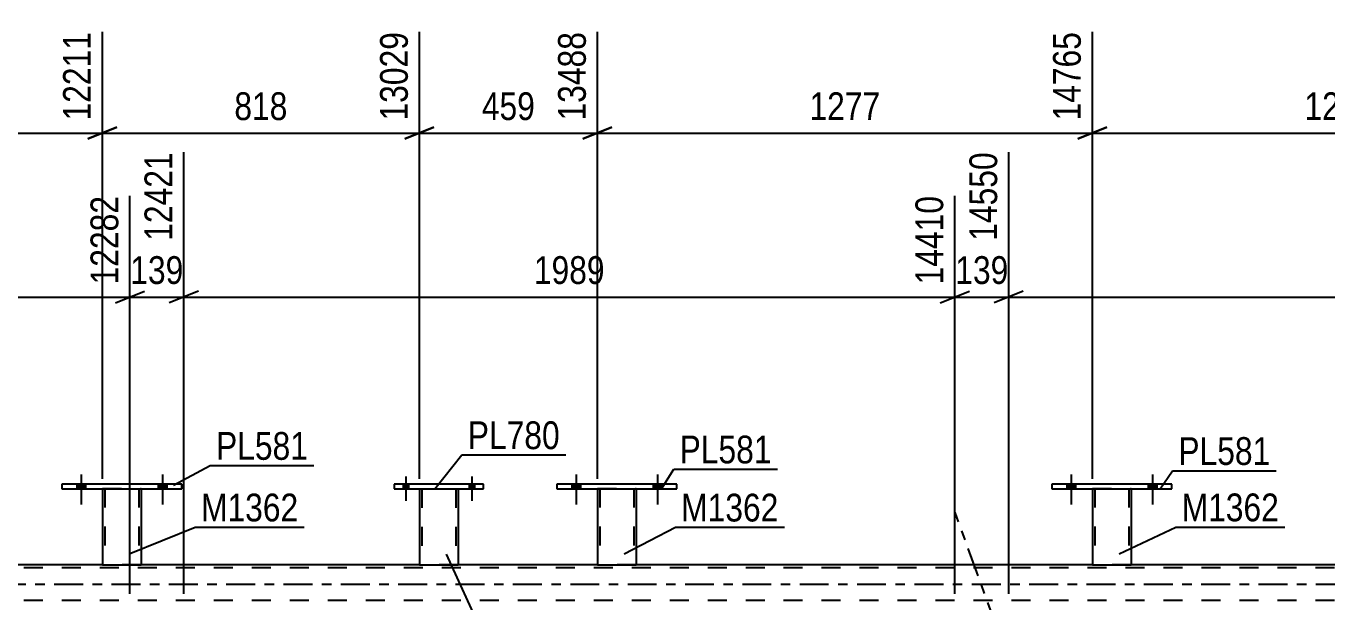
# Model space of a CAD drawing. Header units: millimetres. Extents: x 0 to 841, y 0 to 594.
# Drawn here: x 522.5 to 656.7, y 456.8 to 516.2 of the extents above; entities that cross this region are included whole.
import ezdxf

# ---------------------------------------------------------------- set-up
doc = ezdxf.new("R2010")
doc.units = ezdxf.units.MM
doc.linetypes.add('DXK_LINE_DOT2', pattern=[3.9198, 1.9599, -1.9599])
doc.linetypes.add('DXK_LINE_DOT3', pattern=[5.9187, 2.979, -0.9799, 0.9799, -0.9799])
doc.styles.add('Arial Narrow', font='ARIALN.TTF', dxfattribs={"height": 0.2})

# ---------------------------------------------------------------- blocks, each defined once
blk = doc.blocks.new('Bolt-814748569-3029 - 3014')
at = {"linetype": 'Continuous'}
for points in [[(527.72, 468.48), (528.6, 468.48), (528.6, 468.96), (527.72, 468.96)], [(536.12, 468.48), (537, 468.48), (537, 468.96), (536.12, 468.96)]]:
    blk.add_hatch(color=1, dxfattribs=at).paths.add_polyline_path(points)
at = {"color": 1, "linetype": 'Continuous'}
for p, q in [((528.16, 469.96), (528.16, 466.84)), ((536.56, 469.96), (536.56, 466.84)), ((527.72, 468.96), (527.72, 468.48)), ((528.6, 468.96), (528.6, 468.48)), ((536.12, 468.96), (536.12, 468.48)), ((537, 468.96), (537, 468.48))]:
    blk.add_line(p, q, dxfattribs=at)
blk = doc.blocks.new('Part-814748569-3199 - 3014')
at = {"color": 7, "linetype": 'DXK_LINE_DOT2'}
for p, q in [((530.36, 468.49), (534.36, 468.49)), ((530.36, 468.48), (530.36, 468.49)), ((530.36, 468.49), (530.36, 468.48)), ((530.6, 468.49), (530.6, 460.64)), ((534.12, 468.49), (534.12, 460.64)), ((534.36, 468.49), (534.36, 468.48)), ((534.36, 468.48), (534.36, 468.49)), ((534.06, 460.64), (534.1, 460.64)), ((534.06, 460.64), (534.1, 460.64)), ((534.1, 460.64), (534.12, 460.64)), ((534.1, 460.64), (534.12, 460.64))]:
    blk.add_line(p, q, dxfattribs=at)
at = {"color": 2, "linetype": 'Continuous'}
for p, q in [((530.36, 468.48), (530.36, 460.64)), ((534.36, 468.48), (534.36, 460.64)), ((530.36, 460.64), (534.36, 460.64))]:
    blk.add_line(p, q, dxfattribs=at)
blk = doc.blocks.new('Bolt-814748569-3030 - 3014')
at = {"linetype": 'Continuous'}
for points in [[(578.8, 468.48), (579.68, 468.48), (579.68, 468.96), (578.8, 468.96)], [(587.2, 468.48), (588.08, 468.48), (588.08, 468.96), (587.2, 468.96)]]:
    blk.add_hatch(color=1, dxfattribs=at).paths.add_polyline_path(points)
at = {"color": 1, "linetype": 'Continuous'}
for p, q in [((579.24, 469.96), (579.24, 466.84)), ((587.64, 469.96), (587.64, 466.84)), ((578.8, 468.96), (578.8, 468.48)), ((579.68, 468.96), (579.68, 468.48)), ((587.2, 468.96), (587.2, 468.48)), ((588.08, 468.96), (588.08, 468.48))]:
    blk.add_line(p, q, dxfattribs=at)
blk = doc.blocks.new('Bolt-814748569-3031 - 3014')
at = {"linetype": 'Continuous'}
for points in [[(578.8, 468.48), (579.68, 468.48), (579.68, 468.96), (578.8, 468.96)], [(587.2, 468.48), (588.08, 468.48), (588.08, 468.96), (587.2, 468.96)]]:
    blk.add_hatch(color=1, dxfattribs=at).paths.add_polyline_path(points)
at = {"color": 1, "linetype": 'Continuous'}
for p, q in [((579.24, 469.96), (579.24, 466.84)), ((587.64, 469.96), (587.64, 466.84)), ((578.8, 468.96), (578.8, 468.48)), ((579.68, 468.96), (579.68, 468.48)), ((587.2, 468.96), (587.2, 468.48)), ((588.08, 468.96), (588.08, 468.48))]:
    blk.add_line(p, q, dxfattribs=at)
blk = doc.blocks.new('Bolt-814748569-3032 - 3014')
at = {"linetype": 'Continuous'}
for points in [[(629.88, 468.48), (630.76, 468.48), (630.76, 468.96), (629.88, 468.96)], [(638.28, 468.48), (639.16, 468.48), (639.16, 468.96), (638.28, 468.96)]]:
    blk.add_hatch(color=1, dxfattribs=at).paths.add_polyline_path(points)
at = {"color": 1, "linetype": 'Continuous'}
for p, q in [((630.32, 469.96), (630.32, 466.84)), ((638.72, 469.96), (638.72, 466.84)), ((629.88, 468.96), (629.88, 468.48)), ((630.76, 468.96), (630.76, 468.48)), ((638.28, 468.96), (638.28, 468.48)), ((639.16, 468.96), (639.16, 468.48))]:
    blk.add_line(p, q, dxfattribs=at)
blk = doc.blocks.new('Bolt-814748569-3033 - 3014')
at = {"linetype": 'Continuous'}
for points in [[(629.88, 468.48), (630.76, 468.48), (630.76, 468.96), (629.88, 468.96)], [(638.28, 468.48), (639.16, 468.48), (639.16, 468.96), (638.28, 468.96)]]:
    blk.add_hatch(color=1, dxfattribs=at).paths.add_polyline_path(points)
at = {"color": 1, "linetype": 'Continuous'}
for p, q in [((630.32, 469.96), (630.32, 466.84)), ((638.72, 469.96), (638.72, 466.84)), ((629.88, 468.96), (629.88, 468.48)), ((630.76, 468.96), (630.76, 468.48)), ((638.28, 468.96), (638.28, 468.48)), ((639.16, 468.96), (639.16, 468.48))]:
    blk.add_line(p, q, dxfattribs=at)
blk = doc.blocks.new('Part-814748569-3523 - 3014')
at = {"color": 2, "linetype": 'Continuous'}
for p, q in [((560.47, 468.95), (560.47, 468.47)), ((569.67, 468.95), (560.47, 468.95)), ((569.67, 468.47), (569.67, 468.95)), ((560.47, 468.47), (569.67, 468.47))]:
    blk.add_line(p, q, dxfattribs=at)
blk = doc.blocks.new('Bolt-814748569-3072 - 3014')
at = {"linetype": 'Continuous'}
for points in [[(527.72, 468.48), (528.6, 468.48), (528.6, 468.96), (527.72, 468.96)], [(536.12, 468.48), (537, 468.48), (537, 468.96), (536.12, 468.96)]]:
    blk.add_hatch(color=1, dxfattribs=at).paths.add_polyline_path(points)
at = {"color": 1, "linetype": 'Continuous'}
for p, q in [((528.16, 469.96), (528.16, 466.84)), ((536.56, 469.96), (536.56, 466.84)), ((527.72, 468.96), (527.72, 468.48)), ((528.6, 468.96), (528.6, 468.48)), ((536.12, 468.96), (536.12, 468.48)), ((537, 468.96), (537, 468.48))]:
    blk.add_line(p, q, dxfattribs=at)
blk = doc.blocks.new('Part-814748569-3204 - 3014')
at = {"color": 2, "linetype": 'Continuous'}
for p, q in [((526.16, 468.96), (526.16, 468.48)), ((538.56, 468.96), (526.16, 468.96)), ((538.56, 468.48), (538.56, 468.96)), ((526.16, 468.48), (538.56, 468.48))]:
    blk.add_line(p, q, dxfattribs=at)
blk = doc.blocks.new('Part-814748569-3209 - 3014')
at = {"color": 7, "linetype": 'DXK_LINE_DOT2'}
for p, q in [((581.44, 468.49), (585.44, 468.49)), ((581.44, 468.48), (581.44, 468.49)), ((581.44, 468.49), (581.44, 468.48)), ((581.68, 468.49), (581.68, 460.64)), ((585.2, 468.49), (585.2, 460.64)), ((585.44, 468.49), (585.44, 468.48)), ((585.44, 468.48), (585.44, 468.49)), ((585.14, 460.64), (585.18, 460.64)), ((585.14, 460.64), (585.18, 460.64)), ((585.18, 460.64), (585.2, 460.64)), ((585.18, 460.64), (585.2, 460.64))]:
    blk.add_line(p, q, dxfattribs=at)
at = {"color": 2, "linetype": 'Continuous'}
for p, q in [((581.44, 468.48), (581.44, 460.64)), ((585.44, 468.48), (585.44, 460.64)), ((581.44, 460.64), (585.44, 460.64))]:
    blk.add_line(p, q, dxfattribs=at)
blk = doc.blocks.new('Part-814748569-3214 - 3014')
at = {"color": 2, "linetype": 'Continuous'}
for p, q in [((577.24, 468.96), (577.24, 468.48)), ((589.64, 468.96), (577.24, 468.96)), ((589.64, 468.48), (589.64, 468.96)), ((577.24, 468.48), (589.64, 468.48))]:
    blk.add_line(p, q, dxfattribs=at)
blk = doc.blocks.new('Part-814748569-3219 - 3014')
at = {"color": 7, "linetype": 'DXK_LINE_DOT2'}
for p, q in [((632.52, 468.49), (636.52, 468.49)), ((632.52, 468.48), (632.52, 468.49)), ((632.52, 468.49), (632.52, 468.48)), ((632.76, 468.49), (632.76, 460.64)), ((636.28, 468.49), (636.28, 460.64)), ((636.52, 468.49), (636.52, 468.48)), ((636.52, 468.48), (636.52, 468.49)), ((636.22, 460.64), (636.26, 460.64)), ((636.22, 460.64), (636.26, 460.64)), ((636.26, 460.64), (636.28, 460.64)), ((636.26, 460.64), (636.28, 460.64))]:
    blk.add_line(p, q, dxfattribs=at)
at = {"color": 2, "linetype": 'Continuous'}
for p, q in [((632.52, 468.48), (632.52, 460.64)), ((636.52, 468.48), (636.52, 460.64)), ((632.52, 460.64), (636.52, 460.64))]:
    blk.add_line(p, q, dxfattribs=at)
blk = doc.blocks.new('Part-814748569-3224 - 3014')
at = {"color": 2, "linetype": 'Continuous'}
for p, q in [((628.32, 468.96), (628.32, 468.48)), ((640.72, 468.96), (628.32, 468.96)), ((640.72, 468.48), (640.72, 468.96)), ((628.32, 468.48), (640.72, 468.48))]:
    blk.add_line(p, q, dxfattribs=at)
blk = doc.blocks.new('Part-814748569-3257 - 3014')
at = {"color": 7, "linetype": 'DXK_LINE_DOT3'}
blk.add_line((669.31, 326.02), (618.35, 466.04), dxfattribs=at)
blk = doc.blocks.new('Part-814748569-3323 - 3014')
at = {"color": 2, "linetype": 'Continuous'}
for p, q in [((530.36, 460.64), (483.28, 460.64)), ((563.07, 460.64), (534.36, 460.64)), ((581.44, 460.64), (567.07, 460.64)), ((632.52, 460.64), (585.44, 460.64)), ((683.6, 460.64), (636.52, 460.64))]:
    blk.add_line(p, q, dxfattribs=at)
at = {"color": 7, "linetype": 'DXK_LINE_DOT2'}
for p, q in [((534.36, 460.64), (530.36, 460.64)), ((567.07, 460.64), (563.07, 460.64)), ((585.44, 460.64), (581.44, 460.64)), ((636.52, 460.64), (632.52, 460.64)), ((763.33, 460.32), (99.23, 460.32)), ((763.33, 456.96), (99.23, 456.96))]:
    blk.add_line(p, q, dxfattribs=at)
at = {"color": 7, "linetype": 'DXK_LINE_DOT3'}
blk.add_line((99.23, 458.64), (763.33, 458.64), dxfattribs=at)
blk = doc.blocks.new('Part-814748569-3518 - 3014')
at = {"color": 2, "linetype": 'Continuous'}
for p, q in [((563.07, 468.47), (563.07, 460.64)), ((567.07, 468.47), (567.07, 460.64)), ((563.07, 460.64), (567.07, 460.64))]:
    blk.add_line(p, q, dxfattribs=at)
at = {"color": 7, "linetype": 'DXK_LINE_DOT2'}
for p, q in [((563.07, 468.47), (567.07, 468.47)), ((563.31, 468.47), (563.31, 460.64)), ((566.83, 468.47), (566.83, 460.64)), ((566.77, 460.64), (566.81, 460.64)), ((566.77, 460.64), (566.81, 460.64)), ((566.81, 460.64), (566.83, 460.64)), ((566.81, 460.64), (566.83, 460.64))]:
    blk.add_line(p, q, dxfattribs=at)
blk = doc.blocks.new('Bolt-814748569-3524 - 3014')
at = {"linetype": 'Continuous'}
for points in [[(561.39, 468.47), (561.95, 468.47), (561.95, 468.95), (561.39, 468.95)], [(561.39, 468.47), (561.95, 468.47), (561.95, 468.95), (561.39, 468.95)], [(568.19, 468.47), (568.75, 468.47), (568.75, 468.95), (568.19, 468.95)], [(568.19, 468.47), (568.75, 468.47), (568.75, 468.95), (568.19, 468.95)]]:
    blk.add_hatch(color=1, dxfattribs=at).paths.add_polyline_path(points)
at = {"color": 1, "linetype": 'Continuous'}
for p, q in [((561.39, 468.95), (561.39, 468.47)), ((561.39, 468.95), (561.39, 468.47)), ((561.67, 469.75), (561.67, 467.23)), ((561.67, 469.75), (561.67, 467.23)), ((561.95, 468.95), (561.95, 468.47)), ((561.95, 468.95), (561.95, 468.47)), ((568.19, 468.95), (568.19, 468.47)), ((568.19, 468.95), (568.19, 468.47)), ((568.47, 469.75), (568.47, 467.23)), ((568.47, 469.75), (568.47, 467.23)), ((568.75, 468.95), (568.75, 468.47)), ((568.75, 468.95), (568.75, 468.47))]:
    blk.add_line(p, q, dxfattribs=at)
blk = doc.blocks.new('StraightDimension-814748569-14827 - 3014')
at = {"color": 7, "linetype": 'Continuous'}
for p, q in [((530.36, 469.49), (530.36, 515.58)), ((563.07, 469.48), (563.07, 515.58)), ((531.86, 505.74), (528.86, 504.54)), ((530.36, 505.14), (563.07, 505.14)), ((561.57, 504.54), (564.57, 505.74))]:
    blk.add_line(p, q, dxfattribs=at)
at = {"color": 0}
blk.add_wipeout([(550.06, 505.89), (550.06, 510.09), (543.37, 510.09), (543.37, 505.89)], dxfattribs=at)
at = {"color": 3, "style": 'Arial Narrow'}
blk.add_text('818', height=2.863, dxfattribs=at).set_placement((543.97, 506.49))
at = {"color": 0, "linetype": 'Continuous'}
blk.add_wipeout([(562.47, 516.18), (558.27, 516.18), (558.27, 505.84), (562.47, 505.84)], dxfattribs=at)
at = {"color": 3, "linetype": 'Continuous', "style": 'Arial Narrow'}
blk.add_text('13029', height=2.863, rotation=90.0002, dxfattribs=at).set_placement((561.87, 506.44))
blk = doc.blocks.new('StraightDimension-814748569-4258 - 3014')
at = {"color": 7, "linetype": 'Continuous'}
for p, q in [((623.89, 457.64), (623.89, 503.18)), ((618.32, 457.64), (618.32, 498.68)), ((616.82, 487.64), (619.82, 488.84)), ((625.39, 488.84), (622.39, 487.64)), ((618.32, 488.24), (623.89, 488.24))]:
    blk.add_line(p, q, dxfattribs=at)
at = {"color": 0}
blk.add_wipeout([(624.45, 488.99), (624.45, 493.19), (617.77, 493.19), (617.77, 488.99)], dxfattribs=at)
at = {"color": 3, "style": 'Arial Narrow'}
blk.add_text('139', height=2.863, dxfattribs=at).set_placement((618.37, 489.59))
at = {"color": 0, "linetype": 'Continuous'}
blk.add_wipeout([(623.29, 503.78), (619.09, 503.78), (619.09, 493.44), (623.29, 493.44)], dxfattribs=at)
at = {"color": 3, "linetype": 'Continuous', "style": 'Arial Narrow'}
blk.add_text('14550', height=2.863, rotation=90.0002, dxfattribs=at).set_placement((622.69, 494.04))
blk = doc.blocks.new('StraightDimension-814748569-14825 - 3014')
at = {"color": 7, "linetype": 'Continuous'}
for p, q in [((581.44, 469.49), (581.44, 515.58)), ((632.52, 469.49), (632.52, 515.58)), ((582.94, 505.74), (579.94, 504.54)), ((581.44, 505.14), (632.52, 505.14)), ((631.02, 504.54), (634.02, 505.74))]:
    blk.add_line(p, q, dxfattribs=at)
at = {"color": 0}
blk.add_wipeout([(611.23, 505.89), (611.23, 510.09), (602.72, 510.09), (602.72, 505.89)], dxfattribs=at)
at = {"color": 3, "style": 'Arial Narrow'}
blk.add_text('1277', height=2.863, dxfattribs=at).set_placement((603.32, 506.49))
at = {"color": 0, "linetype": 'Continuous'}
blk.add_wipeout([(631.92, 516.18), (627.72, 516.18), (627.72, 505.84), (631.92, 505.84)], dxfattribs=at)
at = {"color": 3, "linetype": 'Continuous', "style": 'Arial Narrow'}
blk.add_text('14765', height=2.863, rotation=90.0002, dxfattribs=at).set_placement((631.32, 506.44))
blk = doc.blocks.new('StraightDimension-814748569-4220 - 3014')
at = {"color": 7, "linetype": 'Continuous'}
for p, q in [((538.76, 457.64), (538.76, 503.18)), ((533.19, 457.64), (533.19, 498.68)), ((531.69, 487.64), (534.69, 488.84)), ((540.26, 488.84), (537.26, 487.64)), ((533.19, 488.24), (538.76, 488.24))]:
    blk.add_line(p, q, dxfattribs=at)
at = {"color": 0}
blk.add_wipeout([(539.32, 488.99), (539.32, 493.19), (532.63, 493.19), (532.63, 488.99)], dxfattribs=at)
at = {"color": 3, "style": 'Arial Narrow'}
blk.add_text('139', height=2.863, dxfattribs=at).set_placement((533.23, 489.59))
at = {"color": 0, "linetype": 'Continuous'}
blk.add_wipeout([(538.16, 503.78), (533.96, 503.78), (533.96, 493.44), (538.16, 493.44)], dxfattribs=at)
at = {"color": 3, "linetype": 'Continuous', "style": 'Arial Narrow'}
blk.add_text('12421', height=2.863, rotation=90.0002, dxfattribs=at).set_placement((537.56, 494.04))
blk = doc.blocks.new('StraightDimension-814748569-4277 - 3014')
at = {"color": 7, "linetype": 'Continuous'}
for p, q in [((623.89, 457.64), (623.89, 503.18)), ((703.45, 457.64), (703.45, 498.68)), ((625.39, 488.84), (622.39, 487.64)), ((701.95, 487.64), (704.95, 488.84)), ((623.89, 488.24), (703.45, 488.24))]:
    blk.add_line(p, q, dxfattribs=at)
at = {"color": 0}
blk.add_wipeout([(667.93, 488.99), (667.93, 493.19), (659.42, 493.19), (659.42, 488.99)], dxfattribs=at)
at = {"color": 3, "style": 'Arial Narrow'}
blk.add_text('1989', height=2.863, dxfattribs=at).set_placement((660.02, 489.59))
at = {"color": 0, "linetype": 'Continuous'}
blk.add_wipeout([(702.85, 499.28), (698.65, 499.28), (698.65, 488.94), (702.85, 488.94)], dxfattribs=at)
at = {"color": 3, "linetype": 'Continuous', "style": 'Arial Narrow'}
blk.add_text('16539', height=2.863, rotation=90.0002, dxfattribs=at).set_placement((702.25, 489.54))
blk = doc.blocks.new('StraightDimension-814748569-14824 - 3014')
at = {"color": 7, "linetype": 'Continuous'}
for p, q in [((632.52, 469.49), (632.52, 515.58)), ((683.6, 469.49), (683.6, 515.58)), ((634.02, 505.74), (631.02, 504.54)), ((632.52, 505.14), (683.6, 505.14)), ((682.1, 504.54), (685.1, 505.74))]:
    blk.add_line(p, q, dxfattribs=at)
at = {"color": 0}
blk.add_wipeout([(662.32, 505.89), (662.32, 510.09), (653.8, 510.09), (653.8, 505.89)], dxfattribs=at)
at = {"color": 3, "style": 'Arial Narrow'}
blk.add_text('1277', height=2.863, dxfattribs=at).set_placement((654.4, 506.49))
at = {"color": 0, "linetype": 'Continuous'}
blk.add_wipeout([(683, 516.18), (678.8, 516.18), (678.8, 505.84), (683, 505.84)], dxfattribs=at)
at = {"color": 3, "linetype": 'Continuous', "style": 'Arial Narrow'}
blk.add_text('16042', height=2.863, rotation=90.0002, dxfattribs=at).set_placement((682.4, 506.44))
blk = doc.blocks.new('StraightDimension-814748569-4239 - 3014')
at = {"color": 7, "linetype": 'Continuous'}
for p, q in [((538.76, 457.64), (538.76, 503.18)), ((618.32, 457.64), (618.32, 498.68)), ((540.26, 488.84), (537.26, 487.64)), ((616.82, 487.64), (619.82, 488.84)), ((538.76, 488.24), (618.32, 488.24))]:
    blk.add_line(p, q, dxfattribs=at)
at = {"color": 0}
blk.add_wipeout([(582.8, 488.99), (582.8, 493.19), (574.28, 493.19), (574.28, 488.99)], dxfattribs=at)
at = {"color": 3, "style": 'Arial Narrow'}
blk.add_text('1989', height=2.863, dxfattribs=at).set_placement((574.88, 489.59))
at = {"color": 0, "linetype": 'Continuous'}
blk.add_wipeout([(617.72, 499.28), (613.52, 499.28), (613.52, 488.94), (617.72, 488.94)], dxfattribs=at)
at = {"color": 3, "linetype": 'Continuous', "style": 'Arial Narrow'}
blk.add_text('14410', height=2.863, rotation=90.0002, dxfattribs=at).set_placement((617.12, 489.54))
blk = doc.blocks.new('StraightDimension-814748569-4201 - 3014')
at = {"color": 7, "linetype": 'Continuous'}
for p, q in [((453.63, 457.64), (453.63, 503.18)), ((533.19, 457.64), (533.19, 498.68)), ((455.13, 488.84), (452.13, 487.64)), ((531.69, 487.64), (534.69, 488.84)), ((453.63, 488.24), (533.19, 488.24))]:
    blk.add_line(p, q, dxfattribs=at)
at = {"color": 0}
blk.add_wipeout([(497.66, 488.99), (497.66, 493.19), (489.15, 493.19), (489.15, 488.99)], dxfattribs=at)
at = {"color": 3, "style": 'Arial Narrow'}
blk.add_text('1989', height=2.863, dxfattribs=at).set_placement((489.75, 489.59))
at = {"color": 0, "linetype": 'Continuous'}
blk.add_wipeout([(532.59, 499.28), (528.39, 499.28), (528.39, 488.94), (532.59, 488.94)], dxfattribs=at)
at = {"color": 3, "linetype": 'Continuous', "style": 'Arial Narrow'}
blk.add_text('12282', height=2.863, rotation=90.0002, dxfattribs=at).set_placement((531.99, 489.54))
blk = doc.blocks.new('StraightDimension-814748569-14826 - 3014')
at = {"color": 7, "linetype": 'Continuous'}
for p, q in [((563.07, 469.48), (563.07, 515.58)), ((581.44, 469.49), (581.44, 515.58)), ((564.57, 505.74), (561.57, 504.54)), ((563.07, 505.14), (581.44, 505.14)), ((579.94, 504.54), (582.94, 505.74))]:
    blk.add_line(p, q, dxfattribs=at)
at = {"color": 0}
blk.add_wipeout([(575.6, 505.89), (575.6, 510.09), (568.91, 510.09), (568.91, 505.89)], dxfattribs=at)
at = {"color": 3, "style": 'Arial Narrow'}
blk.add_text('459', height=2.863, dxfattribs=at).set_placement((569.51, 506.49))
at = {"color": 0, "linetype": 'Continuous'}
blk.add_wipeout([(580.84, 516.18), (576.64, 516.18), (576.64, 505.84), (580.84, 505.84)], dxfattribs=at)
at = {"color": 3, "linetype": 'Continuous', "style": 'Arial Narrow'}
blk.add_text('13488', height=2.863, rotation=90.0002, dxfattribs=at).set_placement((580.24, 506.44))
blk = doc.blocks.new('StraightDimension-814748569-14828 - 3014')
at = {"color": 7, "linetype": 'Continuous'}
for p, q in [((479.28, 469.49), (479.28, 515.58)), ((530.36, 469.49), (530.36, 515.58)), ((480.78, 505.74), (477.78, 504.54)), ((479.28, 505.14), (530.36, 505.14)), ((528.86, 504.54), (531.86, 505.74))]:
    blk.add_line(p, q, dxfattribs=at)
at = {"color": 0}
blk.add_wipeout([(509.07, 505.89), (509.07, 510.09), (500.56, 510.09), (500.56, 505.89)], dxfattribs=at)
at = {"color": 3, "style": 'Arial Narrow'}
blk.add_text('1277', height=2.863, dxfattribs=at).set_placement((501.16, 506.49))
at = {"color": 0, "linetype": 'Continuous'}
blk.add_wipeout([(529.76, 516.18), (525.56, 516.18), (525.56, 505.84), (529.76, 505.84)], dxfattribs=at)
at = {"color": 3, "linetype": 'Continuous', "style": 'Arial Narrow'}
blk.add_text('12211', height=2.863, rotation=90.0002, dxfattribs=at).set_placement((529.16, 506.44))
blk = doc.blocks.new('Mark-814748569-3205 - 3014')
at = {"color": 0}
blk.add_wipeout([(600.13, 465.1), (600.13, 468.1), (590.08, 468.1), (590.08, 465.1)], dxfattribs=at)
blk.add_wipeout([(600.13, 465.1), (600.13, 468.1), (590.08, 468.1), (590.08, 465.1)], dxfattribs=at)
at = {"color": 30, "linetype": 'Continuous'}
for p, q in [((584.21, 461.75), (589.48, 464.5)), ((589.48, 464.5), (600.73, 464.5))]:
    blk.add_line(p, q, dxfattribs=at)
at = {"color": 3, "style": 'Arial Narrow'}
blk.add_text('M1362', height=2.863, dxfattribs=at).set_placement((590.08, 465.1))
blk = doc.blocks.new('Mark-814748569-3519 - 3014')
at = {"color": 0}
blk.add_wipeout([(577.57, 472.56), (577.57, 475.56), (568.06, 475.56), (568.06, 472.56)], dxfattribs=at)
blk.add_wipeout([(577.57, 472.56), (577.57, 475.56), (568.06, 475.56), (568.06, 472.56)], dxfattribs=at)
at = {"color": 30, "linetype": 'Continuous'}
for p, q in [((564.66, 468.47), (567.46, 471.96)), ((567.46, 471.96), (578.17, 471.96))]:
    blk.add_line(p, q, dxfattribs=at)
at = {"color": 3, "style": 'Arial Narrow'}
blk.add_text('PL780', height=2.863, dxfattribs=at).set_placement((568.06, 472.56))
blk = doc.blocks.new('Mark-814748569-3195 - 3014')
at = {"color": 0}
blk.add_wipeout([(550.58, 465.11), (550.58, 468.11), (540.53, 468.11), (540.53, 465.11)], dxfattribs=at)
blk.add_wipeout([(550.58, 465.11), (550.58, 468.11), (540.53, 468.11), (540.53, 465.11)], dxfattribs=at)
at = {"color": 30, "linetype": 'Continuous'}
for p, q in [((533.13, 461.75), (539.93, 464.51)), ((539.93, 464.51), (551.18, 464.51))]:
    blk.add_line(p, q, dxfattribs=at)
at = {"color": 3, "style": 'Arial Narrow'}
blk.add_text('M1362', height=2.863, dxfattribs=at).set_placement((540.53, 465.11))
blk = doc.blocks.new('Mark-814748569-3200 - 3014')
at = {"color": 0}
blk.add_wipeout([(551.58, 471.46), (551.58, 474.46), (542.08, 474.46), (542.08, 471.46)], dxfattribs=at)
blk.add_wipeout([(551.58, 471.46), (551.58, 474.46), (542.08, 474.46), (542.08, 471.46)], dxfattribs=at)
at = {"color": 30, "linetype": 'Continuous'}
for p, q in [((537.7, 468.85), (541.48, 470.86)), ((541.48, 470.86), (552.18, 470.86))]:
    blk.add_line(p, q, dxfattribs=at)
at = {"color": 3, "style": 'Arial Narrow'}
blk.add_text('PL581', height=2.863, dxfattribs=at).set_placement((542.08, 471.46))
blk = doc.blocks.new('Mark-814748569-3210 - 3014')
at = {"color": 0}
blk.add_wipeout([(599.43, 471.09), (599.43, 474.09), (589.92, 474.09), (589.92, 471.09)], dxfattribs=at)
blk.add_wipeout([(599.43, 471.09), (599.43, 474.09), (589.92, 474.09), (589.92, 471.09)], dxfattribs=at)
at = {"color": 30, "linetype": 'Continuous'}
for p, q in [((588.05, 468.48), (589.32, 470.49)), ((589.32, 470.49), (600.03, 470.49))]:
    blk.add_line(p, q, dxfattribs=at)
at = {"color": 3, "style": 'Arial Narrow'}
blk.add_text('PL581', height=2.863, dxfattribs=at).set_placement((589.92, 471.09))
blk = doc.blocks.new('Mark-814748569-3215 - 3014')
at = {"color": 0}
blk.add_wipeout([(651.78, 465.12), (651.78, 468.12), (641.73, 468.12), (641.73, 465.12)], dxfattribs=at)
blk.add_wipeout([(651.78, 465.12), (651.78, 468.12), (641.73, 468.12), (641.73, 465.12)], dxfattribs=at)
at = {"color": 30, "linetype": 'Continuous'}
for p, q in [((635.29, 461.75), (641.13, 464.52)), ((641.13, 464.52), (652.38, 464.52))]:
    blk.add_line(p, q, dxfattribs=at)
at = {"color": 3, "style": 'Arial Narrow'}
blk.add_text('M1362', height=2.863, dxfattribs=at).set_placement((641.73, 465.12))
blk = doc.blocks.new('Mark-814748569-3220 - 3014')
at = {"color": 0}
blk.add_wipeout([(650.89, 470.93), (650.89, 473.93), (641.39, 473.93), (641.39, 470.93)], dxfattribs=at)
blk.add_wipeout([(650.89, 470.93), (650.89, 473.93), (641.39, 473.93), (641.39, 470.93)], dxfattribs=at)
at = {"color": 30, "linetype": 'Continuous'}
for p, q in [((639.51, 468.48), (640.79, 470.33)), ((640.79, 470.33), (651.49, 470.33))]:
    blk.add_line(p, q, dxfattribs=at)
at = {"color": 3, "style": 'Arial Narrow'}
blk.add_text('PL581', height=2.863, dxfattribs=at).set_placement((641.39, 470.93))
blk = doc.blocks.new('Mark-814748569-3514 - 3014')
at = {"color": 0}
blk.add_wipeout([(581.46, 451.45), (581.46, 454.45), (571.41, 454.45), (571.41, 451.45)], dxfattribs=at)
blk.add_wipeout([(581.46, 451.45), (581.46, 454.45), (571.41, 454.45), (571.41, 451.45)], dxfattribs=at)
at = {"color": 30, "linetype": 'Continuous'}
for p, q in [((565.84, 461.74), (570.81, 450.85)), ((570.81, 450.85), (582.06, 450.85))]:
    blk.add_line(p, q, dxfattribs=at)
at = {"color": 3, "style": 'Arial Narrow'}
blk.add_text('M1545', height=2.863, dxfattribs=at).set_placement((571.41, 451.45))

msp = doc.modelspace()

# ---------------------------------------------------------------- block references
for name in ['Bolt-814748569-3029 - 3014', 'Bolt-814748569-3072 - 3014', 'Bolt-814748569-3030 - 3014', 'Bolt-814748569-3031 - 3014', 'Bolt-814748569-3032 - 3014', 'Bolt-814748569-3033 - 3014', 'Part-814748569-3204 - 3014', 'Part-814748569-3523 - 3014', 'Bolt-814748569-3524 - 3014', 'Part-814748569-3214 - 3014', 'Part-814748569-3224 - 3014', 'Part-814748569-3199 - 3014', 'Part-814748569-3518 - 3014', 'Part-814748569-3209 - 3014', 'Part-814748569-3219 - 3014', 'Part-814748569-3257 - 3014', 'Part-814748569-3323 - 3014']:
    msp.add_blockref(name, (0, 0))

# ---------------------------------------------------------------- next in the draw order: block references
for name in ['StraightDimension-814748569-14827 - 3014', 'StraightDimension-814748569-4258 - 3014']:
    msp.add_blockref(name, (0, 0))

# ---------------------------------------------------------------- next in the draw order: block references
for name in ['StraightDimension-814748569-14825 - 3014', 'StraightDimension-814748569-4220 - 3014']:
    msp.add_blockref(name, (0, 0))

# ---------------------------------------------------------------- next in the draw order: block references
for name in ['StraightDimension-814748569-4201 - 3014', 'StraightDimension-814748569-4239 - 3014', 'StraightDimension-814748569-4277 - 3014']:
    msp.add_blockref(name, (0, 0))

# ---------------------------------------------------------------- next in the draw order: block references
for name in ['StraightDimension-814748569-14828 - 3014', 'StraightDimension-814748569-14826 - 3014', 'StraightDimension-814748569-14824 - 3014', 'Mark-814748569-3200 - 3014', 'Mark-814748569-3195 - 3014', 'Mark-814748569-3205 - 3014', 'Mark-814748569-3215 - 3014', 'Mark-814748569-3514 - 3014']:
    msp.add_blockref(name, (0, 0))

# ---------------------------------------------------------------- next in the draw order: block references
for name in ['Mark-814748569-3519 - 3014', 'Mark-814748569-3210 - 3014', 'Mark-814748569-3220 - 3014']:
    msp.add_blockref(name, (0, 0))

doc.saveas('drawing.dxf')
